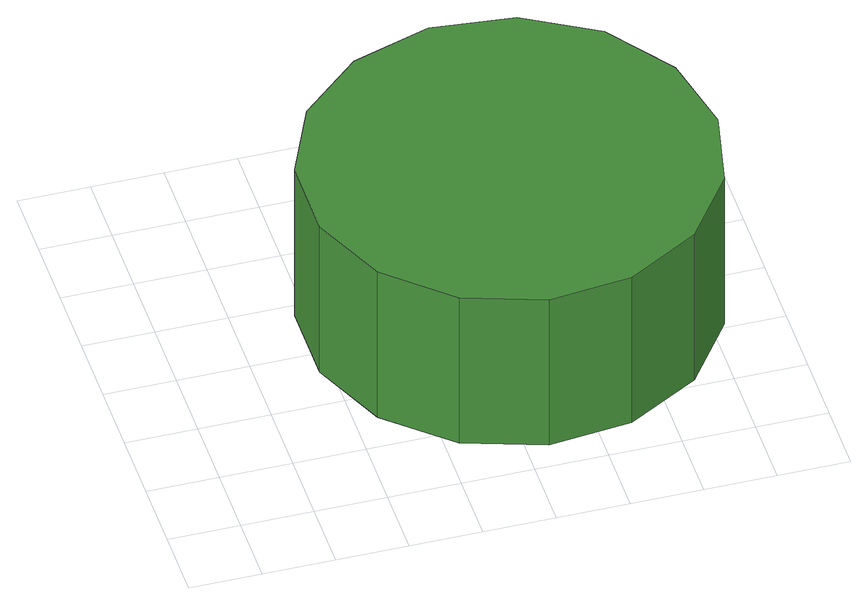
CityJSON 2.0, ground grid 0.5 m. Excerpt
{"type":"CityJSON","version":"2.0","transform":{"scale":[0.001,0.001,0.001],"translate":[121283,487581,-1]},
"CityObjects":{
"tree1":{"type":"SolitaryVegetationObject","attributes":{"function":"something"},"geometry":[{"type":"MultiSurface","lod":"1","boundaries":[[[0,1,2,3,4,5,6,7,8,9,10,11,12,13,14]],[[15,16,17,18,19,20,21,22,23,24,25,26,27,28,29]],[[0,29,28,1]],[[1,28,27,2]],[[2,27,26,3]],[[3,26,25,4]],[[4,25,24,5]],[[5,24,23,6]],[[6,23,22,7]],[[7,22,21,8]],[[8,21,20,9]],[[9,20,19,10]],[[10,19,18,11]],[[11,18,17,12]],[[12,17,16,13]],[[13,16,15,14]],[[14,15,29,0]]]}]}
},
"vertices":[
[3712,1612,1881],[3590,2186,1881],[3245,2662,1881],[2736,2955,1881],[2152,3017,1881],[1593,2835,1881],[1156,2442,1881],[917,1906,1881],[917,1318,1881],[1156,782,1881],[1593,388,1881],[2152,207,1881],[2736,268,1881],[3245,562,1881],[3590,1037,1881],[3590,1037,623],[3245,562,623],[2736,268,623],[2152,207,623],[1593,388,623],[1156,782,623],[917,1318,623],[917,1906,623],[1156,2442,623],[1593,2835,623],[2152,3017,623],[2736,2955,623],[3245,2662,623],[3590,2186,623],[3712,1612,623]
]}
